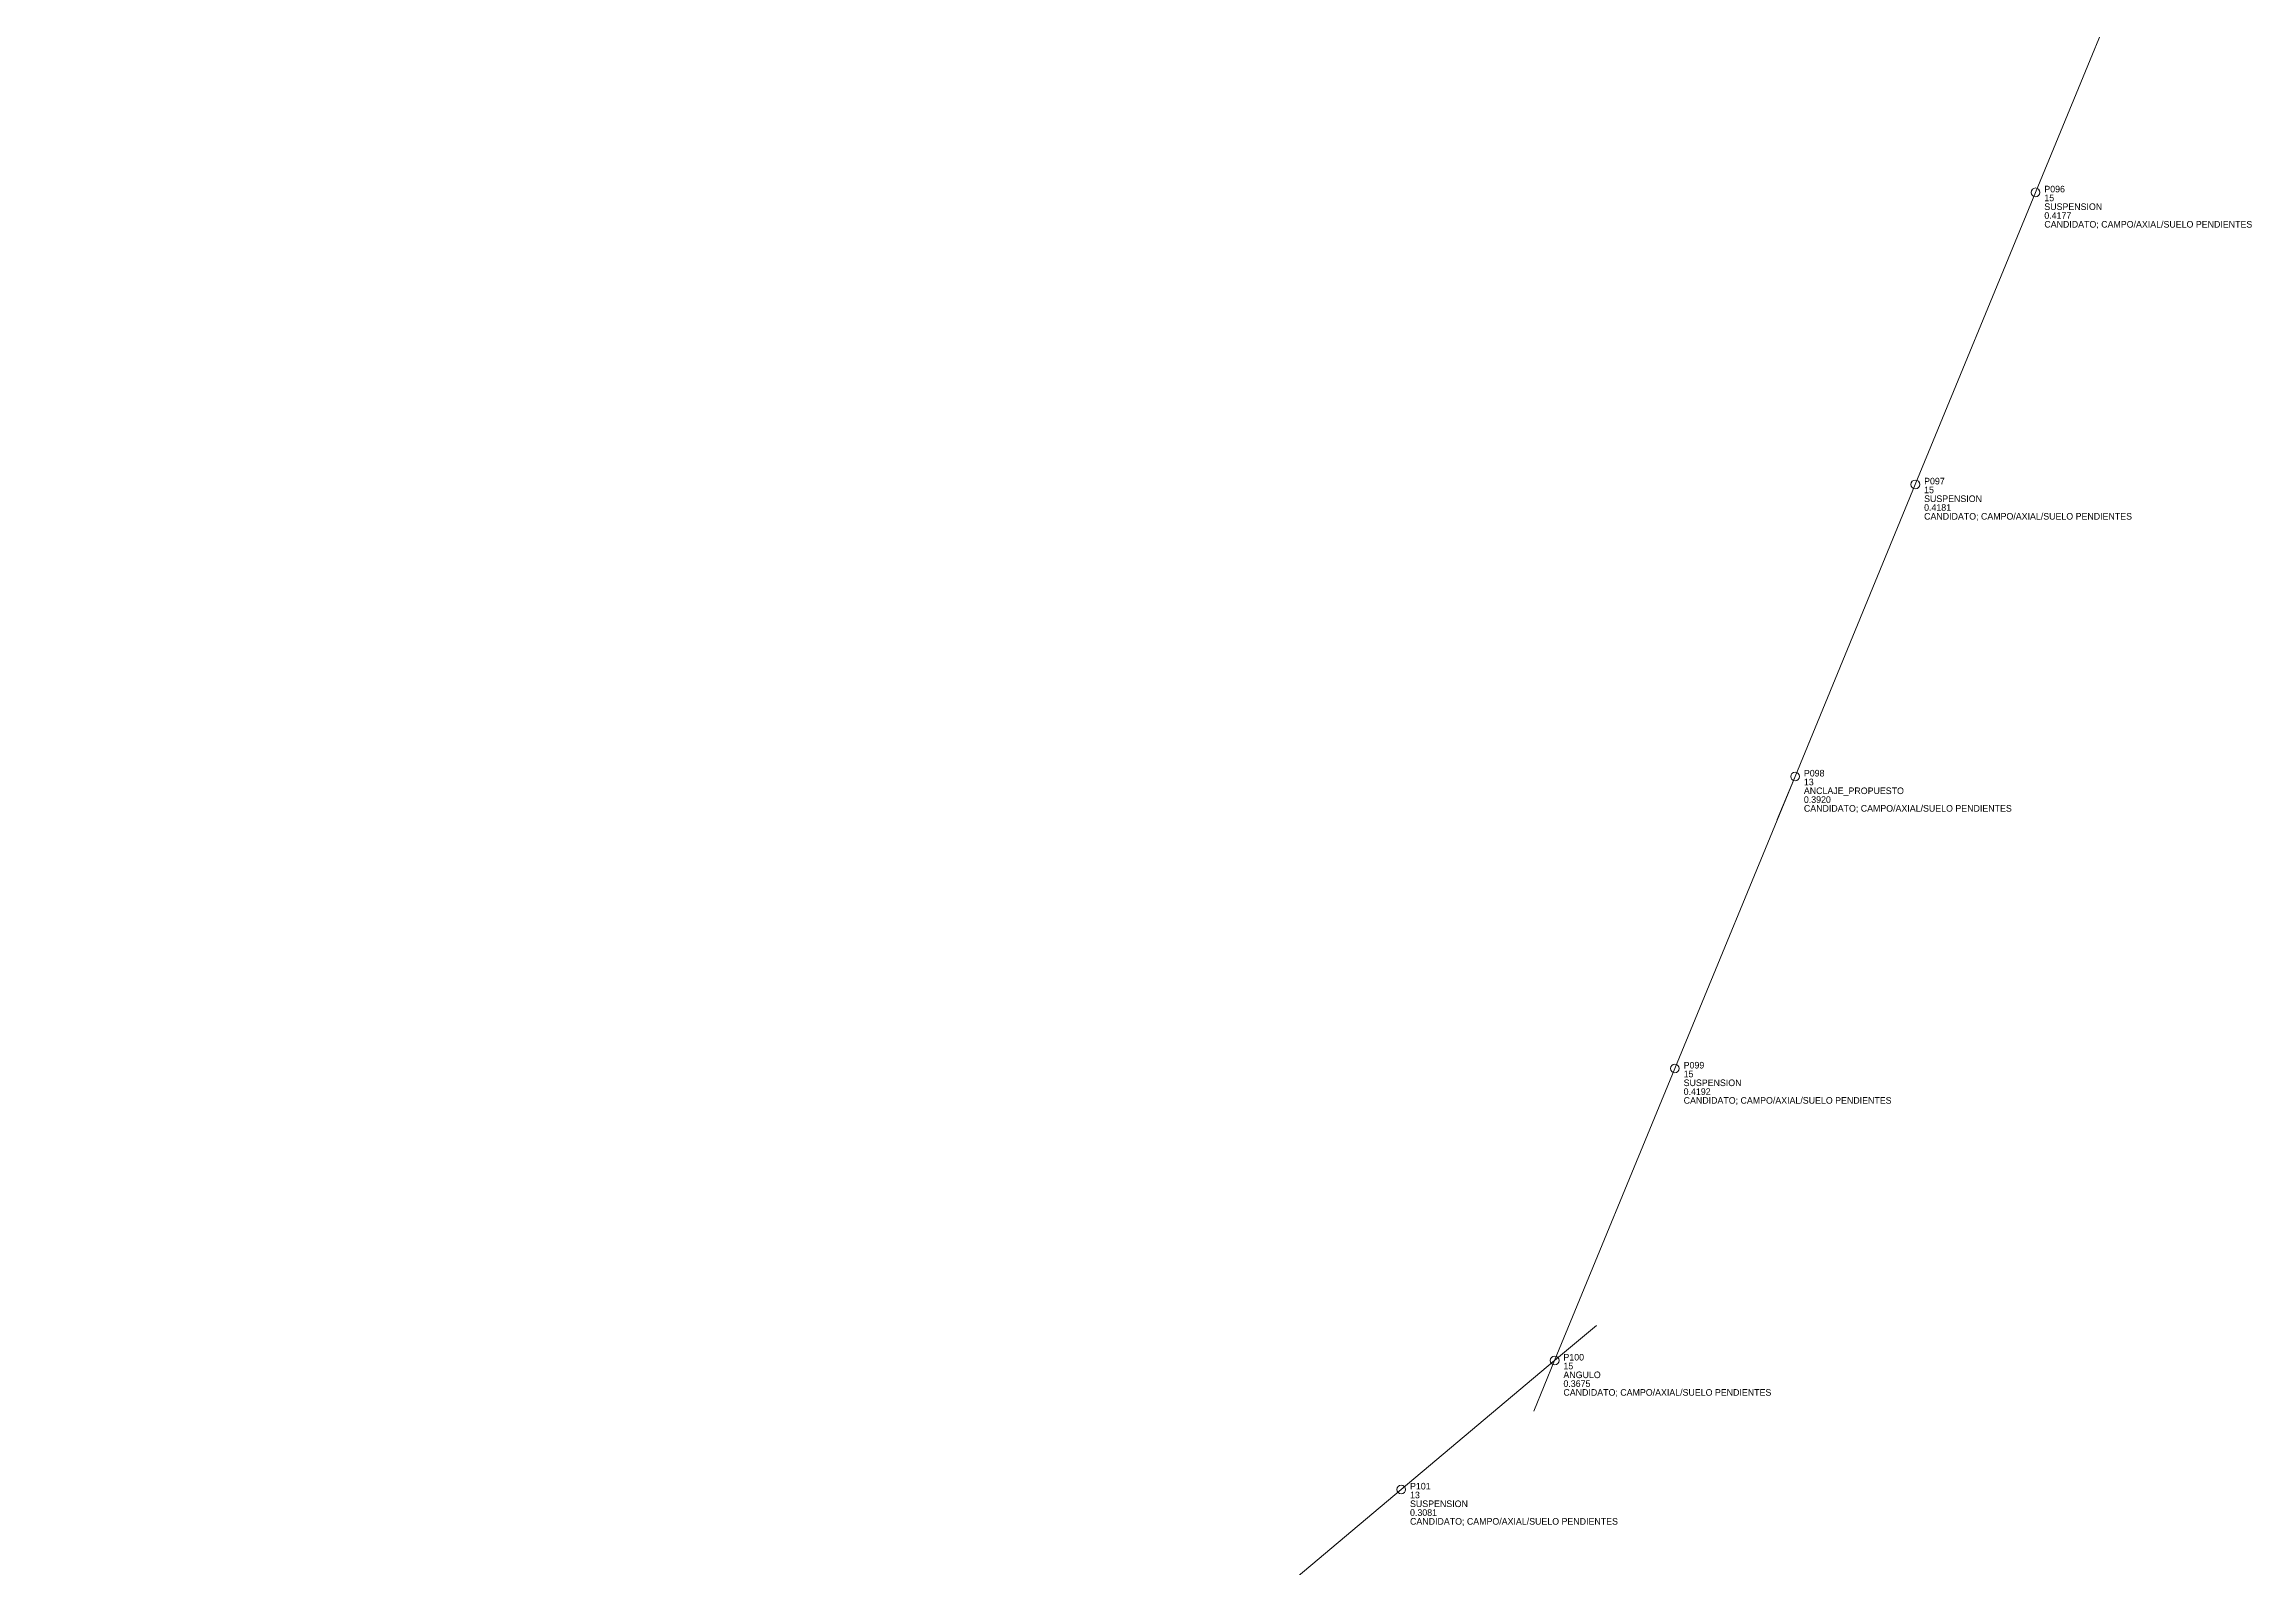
# Model space of a CAD drawing. Header units: metres. Extents: x 423941 to 425824, y 8430942 to 8436658.
# Drawn here: x 423945 to 424447, y 8431310 to 8431656 of the extents above; entities that cross this region are included whole.
import ezdxf

# ---------------------------------------------------------------- set-up
doc = ezdxf.new("R2010")
doc.units = ezdxf.units.M
for name, color, linetype, lineweight, true_color in [('EJE', 7, 'Continuous', 18, 0x087f8c), ('POSTES', 7, 'Continuous', 13, 0x244c65), ('RETENIDA', 7, 'Continuous', 13, 0xa77738)]:
    doc.layers.add(name, color=color, linetype=linetype, lineweight=lineweight, true_color=true_color)

# ---------------------------------------------------------------- blocks, each defined once
blk = doc.blocks.new('LP_POSTE_R02')
at = {"layer": 'POSTES'}
blk.add_circle((0, 0), 1, dxfattribs=at)
for tag, p in [('ID', (2, 0)), ('TIPO', (2, -4)), ('POSTE_M', (2, -2)), ('DC', (2, -6)), ('ESTADO', (2, -8))]:
    blk.add_attdef(tag, p, '', height=1.5)

msp = doc.modelspace()

# ---------------------------------------------------------------- linework, layer by layer
at = {"layer": 'EJE'}
msp.add_lwpolyline([(424425.23, 8431688.41), (424397.89, 8431622.05), (424370.56, 8431555.7), (424343.23, 8431489.34), (424315.9, 8431422.99), (424288.57, 8431356.64), (424253.7, 8431327.34), (424218.84, 8431298.05), (424175.08, 8431278.37), (424131.32, 8431258.69), (424075.53, 8431204.74), (424019.73, 8431150.79), (423992.62, 8431098.84), (423965.52, 8431046.88), (423971.29, 8431003.3), (423952.4, 8430970.22), (423945.21, 8430951.88)], dxfattribs=at)
at = {"layer": 'RETENIDA'}
for points in [[(424343.23, 8431489.34), (424347.27, 8431499.14)], [(424343.23, 8431489.34), (424339.19, 8431479.54)], [(424288.57, 8431356.64), (424298.06, 8431364.61)], [(424288.57, 8431356.64), (424283.85, 8431345.17)]]:
    msp.add_lwpolyline(points, dxfattribs=at)

# ---------------------------------------------------------------- block references
at = {"layer": 'POSTES'}
for p, values in [((424397.89, 8431622.05), {'ID': 'P096', 'POSTE_M': '15', 'TIPO': 'SUSPENSION', 'DC': '0.4177', 'ESTADO': 'CANDIDATO; CAMPO/AXIAL/SUELO PENDIENTES'}), ((424370.56, 8431555.7), {'ID': 'P097', 'POSTE_M': '15', 'TIPO': 'SUSPENSION', 'DC': '0.4181', 'ESTADO': 'CANDIDATO; CAMPO/AXIAL/SUELO PENDIENTES'}), ((424343.23, 8431489.34), {'ID': 'P098', 'POSTE_M': '13', 'TIPO': 'ANCLAJE_PROPUESTO', 'DC': '0.3920', 'ESTADO': 'CANDIDATO; CAMPO/AXIAL/SUELO PENDIENTES'}), ((424315.9, 8431422.99), {'ID': 'P099', 'POSTE_M': '15', 'TIPO': 'SUSPENSION', 'DC': '0.4192', 'ESTADO': 'CANDIDATO; CAMPO/AXIAL/SUELO PENDIENTES'}), ((424288.57, 8431356.64), {'ID': 'P100', 'POSTE_M': '15', 'TIPO': 'ANGULO', 'DC': '0.3675', 'ESTADO': 'CANDIDATO; CAMPO/AXIAL/SUELO PENDIENTES'}), ((424253.7, 8431327.34), {'ID': 'P101', 'POSTE_M': '13', 'TIPO': 'SUSPENSION', 'DC': '0.3081', 'ESTADO': 'CANDIDATO; CAMPO/AXIAL/SUELO PENDIENTES'})]:
    msp.add_blockref('LP_POSTE_R02', p, dxfattribs=at).add_auto_attribs(values)

doc.saveas('drawing.dxf')
